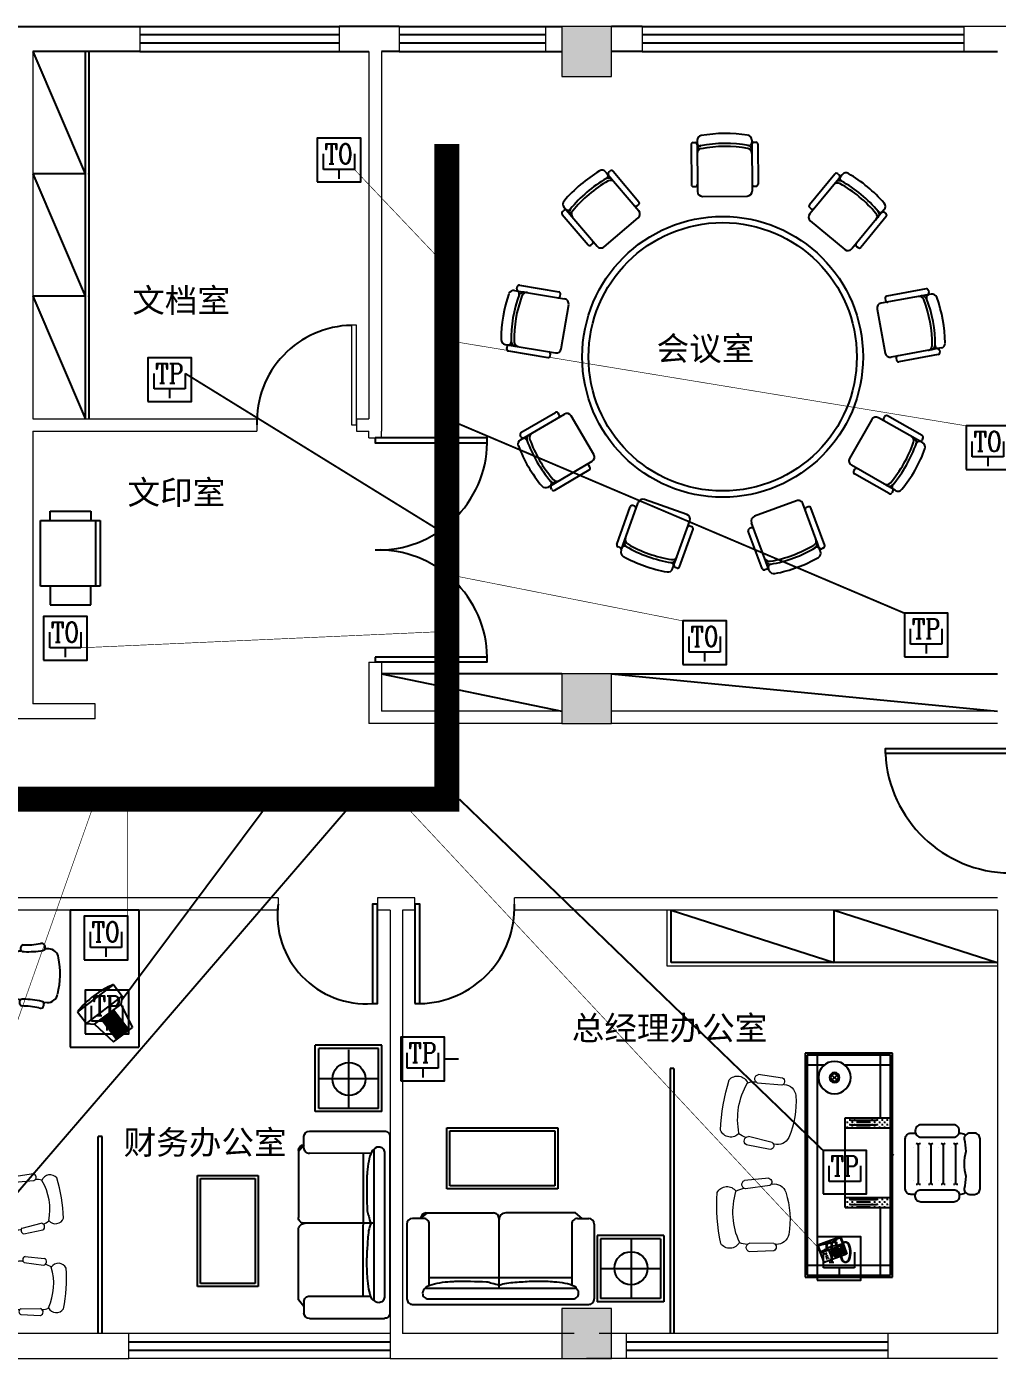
# Model space of a CAD drawing. Extents: x 1487452 to 1619693, y 165319 to 350168.
# Drawn here: x 1547556 to 1555356, y 280636 to 291336 of the extents above; entities that cross this region are included whole.
import ezdxf
from ezdxf.enums import TextEntityAlignment as Align

# ---------------------------------------------------------------- set-up
doc = ezdxf.new("R2010")
doc.units = 0
doc.header["$LTSCALE"] = 1000
doc.header["$MEASUREMENT"] = 0
doc.linetypes.add('点划线', pattern=[1.6, 1.3, -0.15, 0, -0.15])
doc.linetypes.add('虚线', pattern=[0.7, 0.5, -0.2])
doc.layers.get('0').update_dxf_attribs({"linetype": 'CONTINUOUS'})
for name, color, linetype in [('2', 6, 'CONTINUOUS'), ('3', 3, 'CONTINUOUS'), ('7', 35, 'CONTINUOUS'), ('Dim3', 30, 'CONTINUOUS'), ('DIME', 3, 'CONTINUOUS'), ('EQUIP', 3, 'CONTINUOUS'), ('FUR', 4, 'CONTINUOUS'), ('WIRE-1', 3, '虚线'), ('WIRE-2', 2, '点划线')]:
    doc.layers.add(name, color=color, linetype=linetype)
doc.styles.add('_COMPLEX', font='COMPLEX', dxfattribs={"width": 0.6})
doc.styles.add('COMPLEX', font='COMPLEX')
doc.styles.add('DIM_FONT', font='SIMPLEX.shx', dxfattribs={"width": 0.8})
doc.styles.add('黑体', font='SIMHEI.TTF')

# ---------------------------------------------------------------- blocks, each defined once
blk = doc.blocks.new('345d')
at = {"layer": 'Dim3', "color": 250, "ltscale": 0.4}
for p, q in [((566435, 168095), (566435, 168573)), ((566435, 168536), (566963, 168536)), ((566963, 168573), (566963, 168095))]:
    blk.add_line(p, q, dxfattribs=at)
at = {"layer": 'FUR', "color": 251, "linetype": 'ByBlock'}
for p, q in [((566435, 168573), (566963, 168573)), ((566359, 168171), (566359, 168498)), ((566359, 168498), (566435, 168498)), ((567114, 168498), (566963, 168498)), ((567114, 168171), (567114, 168498)), ((566435, 168171), (566359, 168171)), ((566963, 168171), (567114, 168171)), ((566963, 168095), (566435, 168095))]:
    blk.add_line(p, q, dxfattribs=at)
blk = doc.blocks.new('3456')
at = {"color": 251, "lineweight": 13}
for p, q in [((1427744, 394428, 5200), (1427711, 394622, 5200)), ((1427974, 394434, 5200), (1427997, 394630, 5200)), ((1428032, 394425, 5200), (1428065, 394618, 5200)), ((1427166, 394344, 5200), (1427143, 394540, 5200)), ((1427225, 394349, 5200), (1427212, 394544, 5200)), ((1427686, 394415, 5200), (1427643, 394606, 5200)), ((1428496, 394381, 5200), (1428499, 394577, 5200)), ((1428555, 394379, 5200), (1428568, 394576, 5200)), ((1427699, 394398, 5200), (1427697, 394406, 5200)), ((1427699, 394398, 5200), (1427697, 394405, 5200)), ((1428020, 394407, 5200), (1428021, 394415, 5200)), ((1427218, 394329, 5200), (1427217, 394336, 5200)), ((1428504, 394361, 5200), (1428504, 394369, 5200)), ((1428504, 394361, 5200), (1428504, 394369, 5200))]:
    blk.add_line(p, q, dxfattribs=at)
for centre, radius, start, end in [((1427620, 393245, 5200), 1587, 90.813, 105.6315), ((1427564, 394751, 5200), 87.7, 308.6149, 67.8296), ((1428137, 394766, 5200), 87.7, 114.9609, 234.1755), ((1428155, 393260, 5200), 1587, 77.1589, 91.9774), ((1427247, 394705, 5200), 87.7, 128.6149, 247.8296), ((1428457, 394736, 5200), 87.7, 294.9609, 54.1755), ((1427405, 394561, 5200), 203, 162.01, 180.8875), ((1427456, 394569, 5200), 203, 16.3175, 34.6042), ((1427679, 394603, 5200), 36.3, 30.3787, 175.356), ((1428029, 394613, 5200), 36.3, 7.4345, 152.4118), ((1428257, 394589, 5200), 203, 148.356, 167.2335), ((1428308, 394584, 5200), 203, 2.6634, 20.9502), ((1427178, 394531, 5200), 36.3, 21.0885, 166.0658), ((1428534, 394565, 5200), 36.3, 16.7246, 161.7019), ((1427712, 394433, 5200), 32, 214.2654, 349.5061), ((1428005, 394442, 5200), 32, 193.2843, 328.5251), ((1428120, 394389, 5200), 102, 169.5682, 248.4595), ((1427194, 394359, 5200), 32, 206.9384, 342.1791), ((1427319, 394335, 5200), 102, 183.2222, 262.1136), ((1427600, 394375, 5200), 102, 294.3309, 13.2222), ((1428402, 394362, 5200), 102, 280.6768, 359.5682), ((1428526, 394392, 5200), 32, 200.6113, 335.852), ((1427374, 394947, 5200), 716, 264.4973, 291.9472), ((1428318, 394971, 5200), 716, 250.8432, 278.2932)]:
    blk.add_arc(centre, radius, start, end, dxfattribs=at)
at = {"color": 250, "lineweight": 13}
for centre, start, end in [((1427493, 394120, 5200), 77.4312, 119.0133), ((1428239, 394139, 5200), 63.7771, 105.3592)]:
    blk.add_arc(centre, 577, start, end, dxfattribs=at)
blk = doc.blocks.new('345dfg')
at = {"color": 250}
blk.add_line((921458, -288758), (921470, -288746), dxfattribs=at)
at = {"layer": '3', "color": 250}
for p, q in [((921566, -288455), (921566, -288151)), ((922074, -288151), (922074, -289519)), ((921907, -288303), (921963, -288359)), ((921907, -288359), (921963, -288303)), ((921850, -288455), (921486, -288455)), ((921508, -288471), (921518, -288471)), ((921513, -288466), (921513, -288476)), ((921533, -288455), (921533, -288456)), ((921548, -288471), (921558, -288471)), ((921553, -288466), (921553, -288476)), ((921573, -288455), (921573, -288456)), ((921588, -288471), (921598, -288471)), ((921593, -288466), (921593, -288476)), ((921593, -288466), (921593, -288476)), ((921808, -288471), (921598, -288471)), ((921613, -288455), (921613, -288456)), ((921613, -288455), (921613, -288456)), ((921628, -288471), (921638, -288471)), ((921628, -288471), (921638, -288471)), ((921633, -288466), (921633, -288476)), ((921633, -288466), (921633, -288476)), ((921653, -288455), (921653, -288456)), ((921653, -288455), (921653, -288456)), ((921768, -288471), (921778, -288471)), ((921768, -288471), (921778, -288471)), ((921773, -288466), (921773, -288476)), ((921773, -288466), (921773, -288476)), ((921793, -288455), (921793, -288456)), ((921793, -288455), (921793, -288456)), ((921808, -288471), (921818, -288471)), ((921813, -288466), (921813, -288476)), ((921833, -288455), (921833, -288456)), ((921848, -288471), (921850, -288471)), ((921850, -288535), (921850, -288455)), ((921850, -288535), (921486, -288535)), ((921508, -288511), (921518, -288511)), ((921513, -288506), (921513, -288516)), ((921528, -288491), (921538, -288491)), ((921528, -288531), (921538, -288531)), ((921533, -288486), (921533, -288496)), ((921533, -288526), (921533, -288535)), ((921548, -288511), (921558, -288511)), ((921553, -288506), (921553, -288516)), ((921568, -288491), (921578, -288491)), ((921568, -288531), (921578, -288531)), ((921573, -288486), (921573, -288496)), ((921573, -288526), (921573, -288535)), ((921588, -288511), (921598, -288511)), ((921593, -288506), (921593, -288516)), ((921593, -288506), (921593, -288516)), ((921808, -288511), (921598, -288511)), ((921608, -288491), (921618, -288491)), ((921608, -288491), (921618, -288491)), ((921608, -288531), (921618, -288531)), ((921608, -288531), (921618, -288531)), ((921613, -288486), (921613, -288496)), ((921613, -288486), (921613, -288496)), ((921613, -288526), (921613, -288535)), ((921613, -288526), (921613, -288535)), ((921628, -288511), (921638, -288511)), ((921628, -288511), (921638, -288511)), ((921633, -288506), (921633, -288516)), ((921633, -288506), (921633, -288516)), ((921648, -288491), (921758, -288491)), ((921648, -288491), (921758, -288491)), ((921648, -288531), (921758, -288531)), ((921648, -288531), (921758, -288531)), ((921653, -288486), (921653, -288496)), ((921653, -288486), (921653, -288496)), ((921653, -288526), (921653, -288535)), ((921653, -288526), (921653, -288535)), ((921768, -288511), (921778, -288511)), ((921768, -288511), (921778, -288511)), ((921773, -288506), (921773, -288516)), ((921773, -288506), (921773, -288516)), ((921788, -288491), (921798, -288491)), ((921788, -288491), (921798, -288491)), ((921788, -288531), (921798, -288531)), ((921788, -288531), (921798, -288531)), ((921793, -288486), (921793, -288496)), ((921793, -288486), (921793, -288496)), ((921793, -288526), (921793, -288535)), ((921793, -288526), (921793, -288535)), ((921808, -288511), (921818, -288511)), ((921813, -288506), (921813, -288516)), ((921828, -288491), (921838, -288491)), ((921828, -288531), (921838, -288531)), ((921833, -288486), (921833, -288496)), ((921833, -288526), (921833, -288535)), ((921848, -288511), (921850, -288511)), ((921850, -289095), (921850, -288535)), ((920962, -288675), (920962, -288974)), ((921062, -288675), (921062, -288974)), ((921162, -288675), (921162, -288974)), ((921262, -288675), (921262, -288974)), ((920997, -288692), (920997, -288692)), ((921097, -288692), (921097, -288692)), ((921197, -288692), (921197, -288692)), ((921297, -288692), (921297, -288692)), ((920997, -288957), (920997, -288957)), ((921097, -288957), (921097, -288957)), ((921197, -288957), (921197, -288957)), ((921297, -288957), (921297, -288957)), ((921850, -289095), (921486, -289095)), ((921508, -289111), (921518, -289111)), ((921513, -289106), (921513, -289116)), ((921533, -289095), (921533, -289096)), ((921548, -289111), (921558, -289111)), ((921553, -289106), (921553, -289116)), ((921573, -289095), (921573, -289096)), ((921588, -289111), (921598, -289111)), ((921593, -289106), (921593, -289116)), ((921593, -289106), (921593, -289116)), ((921808, -289111), (921598, -289111)), ((921613, -289095), (921613, -289096)), ((921613, -289095), (921613, -289096)), ((921628, -289111), (921638, -289111)), ((921628, -289111), (921638, -289111)), ((921633, -289106), (921633, -289116)), ((921633, -289106), (921633, -289116)), ((921653, -289095), (921653, -289096)), ((921653, -289095), (921653, -289096)), ((921768, -289111), (921778, -289111)), ((921768, -289111), (921778, -289111)), ((921773, -289106), (921773, -289116)), ((921773, -289106), (921773, -289116)), ((921793, -289095), (921793, -289096)), ((921793, -289095), (921793, -289096)), ((921808, -289111), (921818, -289111)), ((921813, -289106), (921813, -289116)), ((921833, -289095), (921833, -289096)), ((921848, -289111), (921850, -289111)), ((921850, -289175), (921850, -289095)), ((921850, -289175), (921486, -289175)), ((921508, -289151), (921518, -289151)), ((921513, -289146), (921513, -289156)), ((921528, -289131), (921538, -289131)), ((921528, -289171), (921538, -289171)), ((921533, -289126), (921533, -289136)), ((921533, -289166), (921533, -289175)), ((921548, -289151), (921558, -289151)), ((921553, -289146), (921553, -289156)), ((921566, -289519), (921566, -289175)), ((921568, -289131), (921578, -289131)), ((921568, -289171), (921578, -289171)), ((921573, -289126), (921573, -289136)), ((921573, -289166), (921573, -289175)), ((921588, -289151), (921598, -289151)), ((921593, -289146), (921593, -289156)), ((921593, -289146), (921593, -289156)), ((921808, -289151), (921598, -289151)), ((921608, -289131), (921618, -289131)), ((921608, -289131), (921618, -289131)), ((921608, -289171), (921618, -289171)), ((921608, -289171), (921618, -289171)), ((921613, -289126), (921613, -289136)), ((921613, -289126), (921613, -289136)), ((921613, -289166), (921613, -289175)), ((921613, -289166), (921613, -289175)), ((921628, -289151), (921638, -289151)), ((921628, -289151), (921638, -289151)), ((921633, -289146), (921633, -289156)), ((921633, -289146), (921633, -289156)), ((921648, -289131), (921758, -289131)), ((921648, -289131), (921758, -289131)), ((921648, -289171), (921758, -289171)), ((921648, -289171), (921758, -289171)), ((921653, -289126), (921653, -289136)), ((921653, -289126), (921653, -289136)), ((921653, -289166), (921653, -289175)), ((921653, -289166), (921653, -289175)), ((921768, -289151), (921778, -289151)), ((921768, -289151), (921778, -289151)), ((921773, -289146), (921773, -289156)), ((921773, -289146), (921773, -289156)), ((921788, -289131), (921798, -289131)), ((921788, -289131), (921798, -289131)), ((921788, -289171), (921798, -289171)), ((921788, -289171), (921798, -289171)), ((921793, -289126), (921793, -289136)), ((921793, -289126), (921793, -289136)), ((921793, -289166), (921793, -289175)), ((921793, -289166), (921793, -289175)), ((921808, -289151), (921818, -289151)), ((921813, -289146), (921813, -289156)), ((921828, -289131), (921838, -289131)), ((921828, -289171), (921838, -289171)), ((921833, -289126), (921833, -289136)), ((921833, -289166), (921833, -289175)), ((921836, -289341), (921883, -289214)), ((921848, -289151), (921850, -289151)), ((921869, -289263), (921886, -289218)), ((921886, -289218), (921918, -289230)), ((921888, -289211), (922068, -289277)), ((921879, -289276), (921851, -289352)), ((922051, -289339), (921863, -289270)), ((921864, -289342), (921872, -289320)), ((921901, -289275), (921869, -289263)), ((921872, -289320), (921883, -289324)), ((921883, -289324), (921875, -289346)), ((921885, -289350), (921904, -289298)), ((921947, -289343), (921894, -289324)), ((921898, -289355), (921917, -289302)), ((921952, -289330), (921899, -289311)), ((921904, -289298), (921956, -289317)), ((921911, -289360), (921930, -289307)), ((921924, -289365), (921943, -289312)), ((921956, -289317), (921937, -289369)), ((921983, -289314), (921955, -289389)), ((922050, -289329), (922019, -289318)), ((922071, -289282), (922024, -289410)), ((922036, -289273), (922066, -289284)), ((922066, -289284), (922050, -289329)), ((922019, -289412), (921839, -289346)), ((921875, -289346), (921864, -289342)), ((921937, -289369), (921885, -289350)), ((921942, -289356), (921889, -289337)), ((922154, -289439), (921486, -289439))]:
    blk.add_line(p, q, dxfattribs=at)
for radius in [40, 28.7]:
    blk.add_circle((921935, -288331), radius, dxfattribs=at)
for centre, radius, start, end in [((920945, -288675), 17, 0, 90), ((920979, -288675), 17, 90, 180), ((921045, -288675), 17, 0, 90), ((921079, -288675), 17, 90, 180), ((921145, -288675), 17, 0, 90), ((921179, -288675), 17, 90, 180), ((921245, -288675), 17, 0, 90), ((921279, -288675), 17, 90, 180), ((920945, -288974), 17, 270, 0), ((920979, -288974), 17, 180, 270), ((921045, -288974), 17, 270, 0), ((921079, -288974), 17, 180, 270), ((921145, -288974), 17, 270, 0), ((921179, -288974), 17, 180, 270), ((921245, -288974), 17, 270, 0), ((921279, -288974), 17, 180, 270), ((921887, -289215), 4, 69.9087, 159.9098), ((921893, -289481), 206, 52.0293, 87.7881), ((922048, -289053), 220, 233.5241, 266.9309), ((922067, -289281), 4, 339.9091, 69.9087), ((921840, -289343), 4, 159.9098, 249.9094), ((922020, -289409), 4, 249.9094, 339.9091)]:
    blk.add_arc(centre, radius, start, end, dxfattribs=at)
at = {"layer": '7', "color": 251}
for p, q in [((921470, -288135), (922170, -288135)), ((921470, -289535), (921470, -288135)), ((922170, -288135), (922170, -289535)), ((922170, -289535), (921470, -289535))]:
    blk.add_line(p, q, dxfattribs=at)
at = {"layer": '7', "color": 250}
for p, q in [((921486, -289519), (921486, -288151)), ((921486, -288151), (922154, -288151)), ((922154, -288151), (922154, -289519)), ((921486, -288232), (921851, -288232)), ((922019, -288232), (922154, -288232)), ((922154, -289519), (921486, -289519))]:
    blk.add_line(p, q, dxfattribs=at)
at = {"layer": '7', "color": 250, "linetype": 'Continuous'}
blk.add_line((921322, -288578), (921284, -288578), dxfattribs=at)
at = {"layer": '7', "color": 251}
for points in [[(920810, -289070, -0.414214), (920765, -289025), (920765, -288622, -0.414214), (920810, -288578), (920848, -288578, -0.414214), (920892, -288622)], [(921285, -289070), (921322, -289070, 0.414214), (921367, -289025), (921367, -288622, 0.414214), (921322, -288578)], [(920892, -288622, 0.055299), (920881, -288724, -0.118462), (920881, -288924, 0.055299), (920892, -289025, -0.414214), (920848, -289070), (920810, -289070, -0.414214)]]:
    blk.add_lwpolyline(points, format="xyb", dxfattribs=at)
at = {"layer": '7', "color": 250}
for points in [[(920935, -288578), (920919, -288578, 0.236068), (920884, -288596)], [(920884, -289052, 0.236068), (920919, -289070), (920932, -289070)]]:
    blk.add_lwpolyline(points, format="xyb", dxfattribs=at)
at = {"layer": '7', "color": 251}
for points in [[(920977, -288610, -0.414214), (920932, -288565), (920932, -288556, -0.414214), (920977, -288511), (921241, -288511, -0.414214), (921286, -288556), (921286, -288565, -0.414214), (921241, -288610)], [(920977, -289032, 0.414214), (920932, -289077), (920932, -289086, 0.414214), (920977, -289130), (921241, -289130, 0.414214), (921286, -289086), (921286, -289077, 0.414214), (921241, -289032)]]:
    blk.add_lwpolyline(points, format="xyb", close=True, dxfattribs=at)
at = {"layer": '7', "color": 250}
blk.add_circle((921935, -288331), 130, dxfattribs=at)
at = {"layer": 'Dim3', "color": 3, "xscale": 0.8, "yscale": 0.8, "zscale": 0.8, "rotation": 271.469922940427}
blk.add_blockref('3456', (577739, 844992, -4160), dxfattribs=at)
at = {"layer": '3', "color": 250, "style": 'COMPLEX', "width": 1.366101}
blk.add_text('SZE', height=15.9, rotation=249.9087, dxfattribs=at).set_placement((922001, -289334), (921981, -289388), align=Align.FIT)
blk = doc.blocks.new('kdjhgd')
at = {"layer": '2', "color": 250, "ltscale": 600}
for p, q in [((1356581, 592316), (1356581, 592316)), ((1355963, 592256), (1356507, 592256)), ((1356441, 590988), (1356440, 592253)), ((1356513, 592256), (1356511, 592256)), ((1356537, 590950), (1356536, 592296)), ((1356631, 590973), (1356631, 592266)), ((1356536, 591606), (1355914, 591606)), ((1356514, 590983), (1355964, 590982)), ((1356513, 590983), (1356511, 590983)), ((1356581, 590923), (1356581, 590923))]:
    blk.add_line(p, q, dxfattribs=at)
for points in [[(1356472, 591959, -0.019184), (1356478, 592096, -0.026703), (1356490, 592194, -0.059506), (1356517, 592280, -0.294371), (1356534, 592291, -0.295566)], [(1356510, 591607, -0.045929), (1356490, 591674, -0.017691), (1356478, 591822, -0.019184), (1356472, 591959, -0.019184)], [(1356473, 591208, -0.009159), (1356478, 591495, -0.053789), (1356491, 591542, -0.045929), (1356510, 591609, -0.181216)], [(1356534, 590955, -0.293551), (1356518, 590966, -0.059506), (1356491, 591052, -0.026703), (1356478, 591150, -0.019184), (1356473, 591287, -0.019184)]]:
    blk.add_lwpolyline(points, format="xyb", dxfattribs=at)
for centre, start, end in [((1356581, 592266), 89.9772, 158.386), ((1356581, 592266), 359.9772, 89.9772), ((1355963, 590933), 90.0228, 180.0228), ((1356581, 590973), 201.614, 270.0228), ((1356581, 590973), 270.0228, 0.0228)]:
    blk.add_arc(centre, 50, start, end, dxfattribs=at)
at = {"layer": 'Dim3', "color": 251, "ltscale": 0.4}
for p, q in [((1355963, 592456), (1356631, 592456)), ((1355913, 592306), (1355913, 592406)), ((1356681, 590834), (1356681, 592406)), ((1355864, 590956), (1355864, 591555)), ((1355914, 590906), (1355864, 590966)), ((1355913, 590933), (1355913, 590833)), ((1355963, 590783), (1356631, 590784))]:
    blk.add_line(p, q, dxfattribs=at)
blk.add_lwpolyline([(1355913, 592349), (1355863, 592289), (1355864, 591665, 0.414214), (1355924, 591606)], format="xyb", dxfattribs=at)
for centre, start, end in [((1355963, 592406), 89.9772, 179.9772), ((1356631, 592406), 359.9772, 89.9772), ((1355963, 592306), 179.9772, 269.9772), ((1355914, 591556), 90.0228, 180.0228), ((1355914, 590956), 180.0228, 270.0228), ((1355963, 590833), 180.0228, 270.0228), ((1356631, 590834), 270.0228, 0.0228)]:
    blk.add_arc(centre, 50, start, end, dxfattribs=at)
blk = doc.blocks.new('34q5rtdfg')
at = {"color": 250}
for p, q in [((1273096, -293322), (1273096, -293802)), ((1273341, -293324), (1273341, -293794)), ((1273578, -293322), (1273578, -293802)), ((1273106, -293562), (1273576, -293562)), ((1273578, -293802), (1273096, -293802))]:
    blk.add_line(p, q, dxfattribs=at)
at = {"color": 251}
blk.add_line((1273604, -293829), (1273069, -293829), dxfattribs=at)
blk.add_ellipse((1273341, -293559), major_axis=(-133, 0), ratio=1, start_param=4.711632210298888, end_param=10.99481751747847, dxfattribs=at)
at = {"layer": '2', "color": 250, "ltscale": 600}
blk.add_line((1273578, -293322), (1273096, -293322), dxfattribs=at)
at = {"layer": 'Dim3', "color": 251, "ltscale": 0.4}
for p, q in [((1273604, -293295), (1273069, -293295)), ((1273069, -293295), (1273069, -293829)), ((1273604, -293295), (1273604, -293829))]:
    blk.add_line(p, q, dxfattribs=at)
blk = doc.blocks.new('345ertert')
at = {"color": 251}
for p, q in [((766353, -78179), (766353, -78729)), ((766353, -78179), (767453, -78179)), ((767453, -78729), (767453, -78179)), ((766353, -78729), (767453, -78729))]:
    blk.add_line(p, q, dxfattribs=at)
at = {"color": 250}
for p, q in [((766950, -78382), (767044, -78311)), ((767262, -78599), (767044, -78311)), ((767044, -78311), (767110, -78324)), ((767110, -78324), (767294, -78228)), ((767269, -78534), (767110, -78324)), ((767153, -78381), (767316, -78257)), ((767159, -78389), (767322, -78265)), ((767165, -78397), (767329, -78273)), ((767171, -78405), (767335, -78281)), ((767178, -78414), (767341, -78290)), ((767185, -78422), (767348, -78299)), ((767191, -78430), (767354, -78307)), ((767197, -78438), (767360, -78314)), ((767203, -78446), (767366, -78322)), ((767411, -78382), (767294, -78228)), ((766950, -78382), (766950, -78382)), ((766950, -78382), (767168, -78670)), ((767209, -78454), (767372, -78330)), ((767215, -78462), (767378, -78338)), ((767221, -78470), (767384, -78346)), ((767227, -78478), (767390, -78354)), ((767269, -78534), (767411, -78382)), ((767262, -78599), (767269, -78534)), ((767168, -78670), (767262, -78599)), ((767090, -78946), (767094, -78915)), ((767065, -79164), (767070, -79125))]:
    blk.add_line(p, q, dxfattribs=at)
for centre, radius, start, end in [((767624, -78098), 732, 202.8758, 231.4734), ((766743, -78904), 80, 96.3286, 178.1689), ((766867, -79474), 663, 76.1574, 101.5689), ((767014, -78910), 80, 356.4274, 81.3977), ((766651, -78959), 31.8, 130.6834, 198.9191), ((766651, -78977), 46.7, 87.06, 116.8897), ((766654, -78950), 20.5, 7.7953, 91.546), ((768499, -78869), 1837, 181.0296, 181.98), ((765975, -79071), 711, 357.6189, 9.9805), ((767779, -79110), 711, 167.505, 179.8666), ((767105, -78960), 20.5, 85.9395, 169.6902), ((767107, -78987), 46.7, 60.5958, 90.4255), ((767108, -78969), 31.8, 338.5664, 46.8021), ((766033, -79080), 598, 357.3556, 10.6478), ((767720, -79117), 598, 166.8377, 180.1298), ((766657, -79101), 27, 192.6557, 252.9484), ((766659, -79094), 35.1, 252.9484, 294.3839), ((766720, -79236), 68.3, 113.2, 145.7741), ((766660, -79105), 25, 303.0802, 10.0003), ((768499, -78869), 1837, 187.8575, 189.0543), ((766715, -79153), 30, 189.0543, 257.3532), ((767035, -79161), 30, 279.9864, 353.4616), ((767092, -79114), 25, 167.4852, 234.4052), ((767094, -79103), 35.1, 243.1015, 284.5371), ((767096, -79111), 27, 284.5371, 344.8297), ((766714, -79233), 61.4, 145.4854, 256.2618), ((766887, -78637), 574, 251.8531, 285.4865), ((767035, -79240), 61.4, 281.2236, 32.0001), ((767029, -79243), 68.3, 31.7114, 64.2854), ((766895, -78313), 998, 258.7301, 278.7601)]:
    blk.add_arc(centre, radius, start, end, dxfattribs=at)
blk = doc.blocks.new('htgdfsgfds')
at = {"layer": '2', "color": 250, "ltscale": 600}
for p, q in [((1423384, 321642), (1423384, 322484)), ((1423384, 322484), (1423825, 322484)), ((1423825, 322484), (1423825, 321642)), ((1423825, 321642), (1423384, 321642))]:
    blk.add_line(p, q, dxfattribs=at)
at = {"layer": 'Dim3', "color": 251, "ltscale": 0.4}
for p, q in [((1422563, 321240), (1422563, 322823)), ((1422593, 322823), (1422563, 322823)), ((1422593, 321240), (1422593, 322823)), ((1423360, 321618), (1423360, 322508)), ((1423360, 322508), (1423849, 322508)), ((1423849, 322508), (1423849, 321618)), ((1423849, 321618), (1423360, 321618))]:
    blk.add_line(p, q, dxfattribs=at)
at = {"layer": 'Dim3', "color": 251, "xscale": -0.8999999999068677, "yscale": 0.900000000023283, "zscale": 0.9, "rotation": 180}
blk.add_blockref('kdjhgd', (203894, 854571), dxfattribs=at)
at = {"layer": 'DIME', "color": 6, "rotation": 270}
for p in [(1499687, 1090993), (1501067, 1090993)]:
    blk.add_blockref('345ertert', p, dxfattribs=at)
at = {"layer": 'DIME', "color": 4, "rotation": 270}
blk.add_blockref('34q5rtdfg', (1718136, 1596626), dxfattribs=at)
at = {"layer": 'DIME', "color": 4}
blk.add_blockref('345dfg', (499487, 610774), dxfattribs=at)
blk = doc.blocks.new('345456')
at = {"color": 250}
blk.add_line((1435152, 392313), (1435140, 392301), dxfattribs=at)
at = {"layer": '3', "color": 250}
for p, q in [((1434536, 391506), (1434536, 393274)), ((1435044, 393274), (1435044, 392730)), ((1434456, 393194), (1435124, 393194)), ((1434539, 393038), (1434586, 393165)), ((1434591, 393168), (1434771, 393102)), ((1434627, 393069), (1434655, 393145)), ((1434653, 393072), (1434673, 393125)), ((1434686, 393120), (1434666, 393067)), ((1434673, 393125), (1434725, 393105)), ((1434722, 392967), (1434541, 393033)), ((1434544, 393040), (1434560, 393085)), ((1434574, 393029), (1434544, 393040)), ((1434559, 393094), (1434747, 393026)), ((1434560, 393085), (1434590, 393074)), ((1434706, 393053), (1434653, 393072)), ((1434658, 393085), (1434711, 393066)), ((1434663, 393098), (1434715, 393079)), ((1434668, 393112), (1434720, 393092)), ((1434699, 393115), (1434680, 393062)), ((1434712, 393110), (1434693, 393058)), ((1434725, 393105), (1434706, 393053)), ((1434709, 393030), (1434741, 393019)), ((1434741, 393019), (1434724, 392974)), ((1434726, 393079), (1434735, 393102)), ((1434738, 393075), (1434726, 393079)), ((1434774, 393097), (1434727, 392969)), ((1434731, 393031), (1434759, 393107)), ((1434735, 393102), (1434746, 393098)), ((1434746, 393098), (1434738, 393075)), ((1434724, 392974), (1434692, 392985)), ((1434760, 392730), (1434760, 392650)), ((1434760, 392730), (1435124, 392730)), ((1434762, 392707), (1434760, 392707)), ((1434782, 392727), (1434772, 392727)), ((1434777, 392722), (1434777, 392730)), ((1434777, 392682), (1434777, 392692)), ((1434802, 392707), (1434792, 392707)), ((1434797, 392702), (1434797, 392712)), ((1434802, 392707), (1435012, 392707)), ((1434822, 392727), (1434812, 392727)), ((1434822, 392727), (1434812, 392727)), ((1434817, 392722), (1434817, 392730)), ((1434817, 392722), (1434817, 392730)), ((1434817, 392682), (1434817, 392692)), ((1434817, 392682), (1434817, 392692)), ((1434842, 392707), (1434832, 392707)), ((1434842, 392707), (1434832, 392707)), ((1434837, 392702), (1434837, 392712)), ((1434837, 392702), (1434837, 392712)), ((1434962, 392727), (1434852, 392727)), ((1434962, 392727), (1434852, 392727)), ((1434957, 392722), (1434957, 392730)), ((1434957, 392722), (1434957, 392730)), ((1434957, 392682), (1434957, 392692)), ((1434957, 392682), (1434957, 392692)), ((1434982, 392707), (1434972, 392707)), ((1434982, 392707), (1434972, 392707)), ((1434977, 392702), (1434977, 392712)), ((1434977, 392702), (1434977, 392712)), ((1435002, 392727), (1434992, 392727)), ((1435002, 392727), (1434992, 392727)), ((1434997, 392722), (1434997, 392730)), ((1434997, 392722), (1434997, 392730)), ((1434997, 392682), (1434997, 392692)), ((1434997, 392682), (1434997, 392692)), ((1435022, 392707), (1435012, 392707)), ((1435017, 392702), (1435017, 392712)), ((1435017, 392702), (1435017, 392712)), ((1435042, 392727), (1435032, 392727)), ((1435037, 392722), (1435037, 392730)), ((1435037, 392682), (1435037, 392692)), ((1435062, 392707), (1435052, 392707)), ((1435057, 392702), (1435057, 392712)), ((1435082, 392727), (1435072, 392727)), ((1435077, 392722), (1435077, 392730)), ((1435077, 392682), (1435077, 392692)), ((1435102, 392707), (1435092, 392707)), ((1435097, 392702), (1435097, 392712)), ((1434762, 392667), (1434760, 392667)), ((1434760, 392650), (1434760, 392090)), ((1434760, 392650), (1435124, 392650)), ((1434782, 392687), (1434772, 392687)), ((1434777, 392650), (1434777, 392652)), ((1434802, 392667), (1434792, 392667)), ((1434797, 392662), (1434797, 392672)), ((1434802, 392667), (1435012, 392667)), ((1434822, 392687), (1434812, 392687)), ((1434822, 392687), (1434812, 392687)), ((1434817, 392650), (1434817, 392652)), ((1434817, 392650), (1434817, 392652)), ((1434842, 392667), (1434832, 392667)), ((1434842, 392667), (1434832, 392667)), ((1434837, 392662), (1434837, 392672)), ((1434837, 392662), (1434837, 392672)), ((1434962, 392687), (1434852, 392687)), ((1434962, 392687), (1434852, 392687)), ((1434957, 392650), (1434957, 392652)), ((1434957, 392650), (1434957, 392652)), ((1434982, 392667), (1434972, 392667)), ((1434982, 392667), (1434972, 392667)), ((1434977, 392662), (1434977, 392672)), ((1434977, 392662), (1434977, 392672)), ((1435002, 392687), (1434992, 392687)), ((1435002, 392687), (1434992, 392687)), ((1434997, 392650), (1434997, 392652)), ((1434997, 392650), (1434997, 392652)), ((1435022, 392667), (1435012, 392667)), ((1435017, 392662), (1435017, 392672)), ((1435017, 392662), (1435017, 392672)), ((1435042, 392687), (1435032, 392687)), ((1435037, 392650), (1435037, 392652)), ((1435062, 392667), (1435052, 392667)), ((1435057, 392662), (1435057, 392672)), ((1435082, 392687), (1435072, 392687)), ((1435077, 392650), (1435077, 392652)), ((1435102, 392667), (1435092, 392667)), ((1435097, 392662), (1435097, 392672)), ((1435313, 392512), (1435313, 392512)), ((1435348, 392231), (1435348, 392529)), ((1435413, 392512), (1435413, 392512)), ((1435448, 392231), (1435448, 392529)), ((1435513, 392512), (1435513, 392512)), ((1435548, 392231), (1435548, 392529)), ((1435613, 392512), (1435613, 392512)), ((1435648, 392231), (1435648, 392529)), ((1435313, 392247), (1435313, 392247)), ((1435413, 392247), (1435413, 392247)), ((1435513, 392247), (1435513, 392247)), ((1435613, 392247), (1435613, 392247)), ((1434760, 392090), (1434760, 392010)), ((1434760, 392090), (1435124, 392090)), ((1434762, 392067), (1434760, 392067)), ((1434782, 392087), (1434772, 392087)), ((1434777, 392082), (1434777, 392090)), ((1434777, 392042), (1434777, 392052)), ((1434802, 392067), (1434792, 392067)), ((1434797, 392062), (1434797, 392072)), ((1434802, 392067), (1435012, 392067)), ((1434822, 392087), (1434812, 392087)), ((1434822, 392087), (1434812, 392087)), ((1434817, 392082), (1434817, 392090)), ((1434817, 392082), (1434817, 392090)), ((1434817, 392042), (1434817, 392052)), ((1434817, 392042), (1434817, 392052)), ((1434842, 392067), (1434832, 392067)), ((1434842, 392067), (1434832, 392067)), ((1434837, 392062), (1434837, 392072)), ((1434837, 392062), (1434837, 392072)), ((1434962, 392087), (1434852, 392087)), ((1434962, 392087), (1434852, 392087)), ((1434957, 392082), (1434957, 392090)), ((1434957, 392082), (1434957, 392090)), ((1434957, 392042), (1434957, 392052)), ((1434957, 392042), (1434957, 392052)), ((1434982, 392067), (1434972, 392067)), ((1434982, 392067), (1434972, 392067)), ((1434977, 392062), (1434977, 392072)), ((1434977, 392062), (1434977, 392072)), ((1435002, 392087), (1434992, 392087)), ((1435002, 392087), (1434992, 392087)), ((1434997, 392082), (1434997, 392090)), ((1434997, 392082), (1434997, 392090)), ((1434997, 392042), (1434997, 392052)), ((1434997, 392042), (1434997, 392052)), ((1435022, 392067), (1435012, 392067)), ((1435017, 392062), (1435017, 392072)), ((1435017, 392062), (1435017, 392072)), ((1435042, 392087), (1435032, 392087)), ((1435037, 392082), (1435037, 392090)), ((1435037, 392042), (1435037, 392052)), ((1435062, 392067), (1435052, 392067)), ((1435057, 392062), (1435057, 392072)), ((1435082, 392087), (1435072, 392087)), ((1435077, 392082), (1435077, 392090)), ((1435077, 392042), (1435077, 392052)), ((1435102, 392067), (1435092, 392067)), ((1435097, 392062), (1435097, 392072)), ((1434762, 392027), (1434760, 392027)), ((1434760, 392010), (1435124, 392010)), ((1434782, 392047), (1434772, 392047)), ((1434777, 392010), (1434777, 392012)), ((1434802, 392027), (1434792, 392027)), ((1434797, 392022), (1434797, 392032)), ((1434802, 392027), (1435012, 392027)), ((1434822, 392047), (1434812, 392047)), ((1434822, 392047), (1434812, 392047)), ((1434817, 392010), (1434817, 392012)), ((1434817, 392010), (1434817, 392012)), ((1434842, 392027), (1434832, 392027)), ((1434842, 392027), (1434832, 392027)), ((1434837, 392022), (1434837, 392032)), ((1434837, 392022), (1434837, 392032)), ((1434962, 392047), (1434852, 392047)), ((1434962, 392047), (1434852, 392047)), ((1434957, 392010), (1434957, 392012)), ((1434957, 392010), (1434957, 392012)), ((1434982, 392027), (1434972, 392027)), ((1434982, 392027), (1434972, 392027)), ((1434977, 392022), (1434977, 392032)), ((1434977, 392022), (1434977, 392032)), ((1435002, 392047), (1434992, 392047)), ((1435002, 392047), (1434992, 392047)), ((1434997, 392010), (1434997, 392012)), ((1434997, 392010), (1434997, 392012)), ((1435022, 392027), (1435012, 392027)), ((1435017, 392022), (1435017, 392032)), ((1435017, 392022), (1435017, 392032)), ((1435042, 392047), (1435032, 392047)), ((1435037, 392010), (1435037, 392012)), ((1435044, 392010), (1435044, 391506)), ((1435062, 392027), (1435052, 392027)), ((1435057, 392022), (1435057, 392032)), ((1435082, 392047), (1435072, 392047)), ((1435077, 392010), (1435077, 392012)), ((1435102, 392027), (1435092, 392027)), ((1435097, 392022), (1435097, 392032)), ((1434703, 391658), (1434646, 391715)), ((1434703, 391715), (1434646, 391658))]:
    blk.add_line(p, q, dxfattribs=at)
for radius in [40, 28.7]:
    blk.add_circle((1434675, 391686), radius, dxfattribs=at)
for centre, radius, start, end in [((1434589, 393164), 4, 69.9094, 159.9091), ((1434543, 393036), 4, 159.9091, 249.9087), ((1434562, 392809), 220, 53.5241, 86.9309), ((1434717, 393237), 206, 232.0293, 267.7881), ((1434770, 393098), 4, 339.9098, 69.9094), ((1434723, 392970), 4, 249.9087, 339.9098), ((1435331, 392529), 17, 0, 90), ((1435365, 392529), 17, 90, 180), ((1435431, 392529), 17, 0, 90), ((1435465, 392529), 17, 90, 180), ((1435531, 392529), 17, 0, 90), ((1435565, 392529), 17, 90, 180), ((1435631, 392529), 17, 0, 90), ((1435665, 392529), 17, 90, 180), ((1435331, 392231), 17, 270, 0), ((1435365, 392231), 17, 180, 270), ((1435431, 392231), 17, 270, 0), ((1435465, 392231), 17, 180, 270), ((1435531, 392231), 17, 270, 0), ((1435565, 392231), 17, 180, 270), ((1435631, 392231), 17, 270, 0), ((1435665, 392231), 17, 180, 270)]:
    blk.add_arc(centre, radius, start, end, dxfattribs=at)
at = {"layer": '7', "color": 251}
for p, q in [((1434440, 393290), (1435140, 393290)), ((1434440, 391490), (1434440, 393290)), ((1435140, 393290), (1435140, 391490)), ((1435140, 391490), (1434440, 391490))]:
    blk.add_line(p, q, dxfattribs=at)
at = {"layer": '7', "color": 250}
for p, q in [((1434456, 393274), (1435124, 393274)), ((1434456, 391506), (1434456, 393274)), ((1435124, 393274), (1435124, 391506)), ((1434591, 391587), (1434456, 391587)), ((1435124, 391587), (1434758, 391587)), ((1435124, 391506), (1434456, 391506))]:
    blk.add_line(p, q, dxfattribs=at)
at = {"layer": '7', "color": 250, "linetype": 'Continuous'}
blk.add_line((1435288, 392133), (1435326, 392133), dxfattribs=at)
at = {"layer": '7', "color": 251}
for points in [[(1435325, 392625), (1435288, 392625, 0.414214), (1435243, 392580), (1435243, 392178, 0.414214), (1435288, 392133)], [(1435800, 392625, -0.414214), (1435844, 392580), (1435844, 392178, -0.414214), (1435800, 392133), (1435762, 392133, -0.414214), (1435717, 392178)], [(1435717, 392178, 0.055299), (1435729, 392279, -0.118462), (1435729, 392479, 0.055299), (1435717, 392580, -0.414214), (1435762, 392625), (1435800, 392625, -0.414214)]]:
    blk.add_lwpolyline(points, format="xyb", dxfattribs=at)
for points in [[(1435633, 392587, 0.414214), (1435677, 392632), (1435677, 392641, 0.414214), (1435633, 392686), (1435369, 392686, 0.414214), (1435324, 392641), (1435324, 392632, 0.414214), (1435369, 392587)], [(1435633, 392165, -0.414214), (1435677, 392120), (1435677, 392111, -0.414214), (1435633, 392066), (1435369, 392066, -0.414214), (1435324, 392111), (1435324, 392120, -0.414214), (1435369, 392165)]]:
    blk.add_lwpolyline(points, format="xyb", close=True, dxfattribs=at)
at = {"layer": '7', "color": 250}
for points in [[(1435726, 392607, 0.236068), (1435690, 392625), (1435678, 392625)], [(1435675, 392133), (1435690, 392133, 0.236068), (1435726, 392151)]]:
    blk.add_lwpolyline(points, format="xyb", dxfattribs=at)
blk.add_circle((1434675, 391686), 130, dxfattribs=at)
at = {"layer": 'Dim3', "color": 3, "rotation": 91.4699229284224}
blk.add_blockref('3456', (1865082, -1024891, -5200), dxfattribs=at)
at = {"layer": '3', "color": 250, "style": 'COMPLEX', "width": 1.366101}
blk.add_text('SZE', height=15.9, rotation=69.9087, dxfattribs=at).set_placement((1434609, 393089), (1434629, 393143), align=Align.FIT)
blk = doc.blocks.new('htrashgtfd')
at = {"color": 251, "lineweight": 13}
for p, q in [((1427135, 324190), (1427135, 324640)), ((1429787, 324190), (1427135, 324190))]:
    blk.add_line(p, q, dxfattribs=at)
at = {"layer": '2', "color": 250, "ltscale": 600}
for p, q in [((1425389, 322867), (1426231, 322867)), ((1425389, 322425), (1425389, 322867)), ((1426231, 322867), (1426231, 322425)), ((1426231, 322425), (1425389, 322425))]:
    blk.add_line(p, q, dxfattribs=at)
at = {"layer": 'Dim3', "color": 250, "ltscale": 0.4}
for p, q in [((1427165, 324220), (1427165, 324640)), ((1427165, 324640), (1428476, 324220)), ((1428476, 324220), (1428476, 324640)), ((1428476, 324640), (1429787, 324220)), ((1429787, 324220), (1427165, 324220))]:
    blk.add_line(p, q, dxfattribs=at)
at = {"layer": 'Dim3', "color": 251, "ltscale": 0.4}
for p, q in [((1427158, 323370), (1427158, 321240)), ((1427187, 323370), (1427158, 323370)), ((1427187, 323370), (1427187, 321240)), ((1425365, 322891), (1426255, 322891)), ((1425365, 322401), (1425365, 322891)), ((1426255, 322891), (1426255, 322401)), ((1426255, 322401), (1425365, 322401))]:
    blk.add_line(p, q, dxfattribs=at)
at = {"layer": 'Dim3', "color": 3, "xscale": -1, "rotation": 180}
blk.add_blockref('345456', (-6196, 714982), dxfattribs=at)
at = {"layer": 'Dim3', "color": 251, "xscale": 0.8999999999068677, "yscale": 0.900000000023283, "zscale": 0.9, "rotation": 270}
blk.add_blockref('kdjhgd', (893338, 1542486), dxfattribs=at)
at = {"layer": 'DIME', "color": 4}
blk.add_blockref('34q5rtdfg', (153503, 615323), dxfattribs=at)
blk = doc.blocks.new('e456rdgdfg')
at = {"layer": 'Dim3', "color": 251, "ltscale": 0.4}
for p, q in [((1381968, -55423), (1381968, -55102)), ((1382000, -55086), (1381984, -55086)), ((1382016, -55456), (1382016, -55047)), ((1382416, -55007), (1382056, -55007)), ((1382456, -55456), (1382456, -55047)), ((1382488, -55086), (1382472, -55086)), ((1382504, -55423), (1382504, -55102)), ((1382000, -55439), (1381984, -55439)), ((1382488, -55439), (1382472, -55439))]:
    blk.add_line(p, q, dxfattribs=at)
for centre, radius, start, end in [((1381984, -55102), 16, 89.9603, 179.9603), ((1382000, -55102), 16, 359.9603, 89.9603), ((1382056, -55047), 40, 89.9603, 179.9603), ((1382416, -55047), 40, 359.9603, 89.9603), ((1382472, -55102), 16, 89.9603, 179.9603), ((1382488, -55102), 16, 359.9603, 89.9603), ((1381984, -55423), 16, 179.9603, 269.9603), ((1382000, -55423), 16, 269.9603, 359.9603), ((1382472, -55423), 16, 179.9603, 269.9603), ((1382488, -55423), 16, 269.9603, 359.9603), ((1382056, -55456), 40, 179.9603, 260.405), ((1382237, -54387), 1124, 260.405, 279.5157), ((1382416, -55456), 40, 279.5157, 359.9603)]:
    blk.add_arc(centre, radius, start, end, dxfattribs=at)
at = {"layer": 'Dim3', "color": 250, "ltscale": 0.4}
for centre, radius, start, end in [((1382056, -55350), 40, 179.9603, 259.3802), ((1382056, -55375), 40, 179.9603, 259.6358), ((1382040, -55437), 24, 79.3888, 179.9603), ((1382237, -54387), 1044, 259.3888, 280.5319), ((1382237, -54387), 1020, 259.3802, 280.5405), ((1382416, -55351), 40, 280.5405, 359.9603), ((1382416, -55375), 40, 280.2849, 359.9603), ((1382432, -55437), 24, 359.9603, 100.5319)]:
    blk.add_arc(centre, radius, start, end, dxfattribs=at)
blk = doc.blocks.new('jtdjgfdh')
at = {"layer": 'Dim3', "color": 251, "ltscale": 0.4}
blk.add_circle((1427580, 329087), 1128, dxfattribs=at)
at = {"layer": 'Dim3', "color": 250, "ltscale": 0.4}
blk.add_circle((1427580, 329087), 1078, dxfattribs=at)
at = {"layer": 'DIME', "color": 250, "ltscale": 0.4}
for points in [[(1424788, 328435), (1424788, 328395), (1425688, 328395), (1425688, 328435)], [(1424788, 326675), (1424788, 326635), (1425688, 326635), (1425688, 326675)]]:
    blk.add_lwpolyline(points, close=True, dxfattribs=at)
for centre, start, end in [((1424813, 328410), 268.363, 359.0331), ((1424813, 326660), 0.9669, 91.637)]:
    blk.add_arc(centre, 875, start, end, dxfattribs=at)
at = {"layer": 'Dim3', "color": 4}
for p, rotation in [((2810164, 284413), 180.3747869852573), ((2515417, 1183573), 220.3747869847652), ((2457985, -593843), 140.3747869839124), ((1711659, 1682909), 260.3747869867175), ((1623668, -1040250), 100.3747869826286), ((774977, 1548777), 300.3747869839054), ((697599, -845929), 60.37478698268793), ((143655, 843939), 340.3747869823218), ((113096, -101805), 20.37478698780491)]:
    blk.add_blockref('e456rdgdfg', p, dxfattribs=dict(at, rotation=rotation))
at = {"layer": 'Dim3', "color": 2, "ltscale": 0.4, "style": '黑体'}
blk.add_text('会议室', height=192, dxfattribs=at).set_placement((1427049, 329154), align=Align.MIDDLE_LEFT)
blk = doc.blocks.new('jytshfd')
at = {"color": 251, "lineweight": 13}
blk.add_lwpolyline([(1424598, 328540), (1424638, 328540), (1424638, 329340), (1424598, 329340)], close=True, dxfattribs=at)
at = {"layer": 'Dim3', "color": 250, "ltscale": 0.4}
for p, q in [((1422037, 331540), (1422457, 330556)), ((1422457, 331540), (1422457, 328590)), ((1422457, 330556), (1422037, 330556)), ((1422037, 330556), (1422457, 329573)), ((1422457, 329573), (1422037, 329573)), ((1422037, 329573), (1422457, 328590))]:
    blk.add_line(p, q, dxfattribs=at)
at = {"layer": 'Dim3', "color": 251, "ltscale": 0.4}
blk.add_line((1422487, 331540), (1422487, 328590), dxfattribs=at)
at = {"layer": 'Dim3', "color": 250, "ltscale": 0.4}
blk.add_arc((1424612, 328565), 775, 91.0894, 181.8482, dxfattribs=at)
at = {"layer": 'Dim3', "color": 251, "ltscale": 0.4}
for p in [(1422487, 330556), (1422487, 329573)]:
    blk.add_point(p, dxfattribs=at)
blk = doc.blocks.new('_LINKPT1')
blk.add_line((0, 0), (0, 0))
blk = doc.blocks.new('_X30DFY')
for p, q in [((-0.25, -0.15), (-0.25, 0.1)), ((0.25, 0.1), (0.25, -0.15)), ((0.25, -0.15), (-0.25, -0.15)), ((0, -0.15), (0, -0.3))]:
    blk.add_line(p, q)
blk.add_lwpolyline([(-0.35, -0.35), (0.35, -0.35), (0.35, 0.35), (-0.35, 0.35)], close=True)
at = {"xscale": 0.002, "yscale": 0.002, "zscale": 0.002}
for p in [(0, 0.35), (-0.35, 0), (0.35, 0), (0, -0.35)]:
    blk.add_blockref('_LINKPT1', p, dxfattribs=at)
at = {"style": '_COMPLEX', "width": 0.8}
blk.add_text('TP', height=0.32, dxfattribs=at).set_placement((0, 0.101), align=Align.MIDDLE)
at = {"style": 'DIM_FONT', "width": 0.8, "flags": 9}
blk.add_attdef('A', (0, 0), '', height=0.00002, dxfattribs=at)
blk = doc.blocks.new('_X31DWI')
for p, q in [((-0.25, -0.151), (-0.25, 0.099)), ((0.25, 0.099), (0.25, -0.151)), ((0.25, -0.151), (-0.25, -0.151)), ((0, -0.151), (0, -0.301))]:
    blk.add_line(p, q)
blk.add_lwpolyline([(-0.35, -0.35), (0.35, -0.35), (0.35, 0.35), (-0.35, 0.35)], close=True)
at = {"xscale": 0.002, "yscale": 0.002, "zscale": 0.002}
for p in [(0, 0.35), (-0.35, 0), (0.35, 0), (0, -0.35)]:
    blk.add_blockref('_LINKPT1', p, dxfattribs=at)
at = {"style": '_COMPLEX', "width": 0.8}
blk.add_text('TO', height=0.32, dxfattribs=at).set_placement((0, 0.1), align=Align.MIDDLE)
at = {"style": 'DIM_FONT', "width": 0.8, "flags": 9}
blk.add_attdef('A', (0, 0), '', height=0.00002, dxfattribs=at)

msp = doc.modelspace()

# ---------------------------------------------------------------- hatches: boundary and pattern name
at = {"lineweight": 13}
for points in [[(1551856, 290935.6), (1552256, 290935.6), (1552256, 291335.6), (1551856, 291335.6)], [(1551856, 285735.6), (1552256, 285735.6), (1552256, 286135.6), (1551856, 286135.6)], [(1551856, 280635.6), (1552256, 280635.6), (1552256, 281035.6), (1551856, 281035.6)], [(1551856, 280635.6), (1552256, 280635.6), (1552256, 281035.6), (1551856, 281035.6)]]:
    msp.add_hatch(color=256, dxfattribs=at).paths.add_polyline_path(points)

# ---------------------------------------------------------------- linework, layer by layer
for p, q in [((1548466.3, 291335.6), (1548466.3, 291135.6)), ((1550066.3, 291335.6), (1550066.3, 291135.6)), ((1550548.8, 291335.6), (1550548.8, 291135.6)), ((1551726.4, 291335.6), (1551726.4, 291135.6)), ((1552256, 291335.6), (1551856, 291335.6)), ((1551856, 291335.6), (1551856, 290935.6)), ((1552256, 290935.6), (1552256, 291335.6)), ((1552503, 291335.6), (1552503, 291135.6)), ((1555755.9, 291335.6), (1555086.7, 291335.6)), ((1555086.7, 291335.6), (1555086.7, 291135.6)), ((1547606, 291135.6), (1547606, 288185.6)), ((1550306.3, 291135.6), (1550306.3, 288185.6)), ((1550406.3, 291135.6), (1550406.3, 288085.6)), ((1551856, 290935.6), (1552256, 290935.6)), ((1547606, 288185.6), (1549406.3, 288185.6)), ((1549406.3, 288185.6), (1549406.3, 288085.6)), ((1550206.3, 288185.6), (1550206.3, 288085.6)), ((1550206.3, 288185.6), (1550306.3, 288185.6)), ((1547606, 288085.6), (1549406.3, 288085.6)), ((1547606, 288085.6), (1547606, 285894.1)), ((1550206.3, 288085.6), (1550306.3, 288085.6)), ((1550306.3, 288030.6), (1550306.3, 288085.6)), ((1550406.3, 288030.6), (1550406.3, 288085.6)), ((1550306.3, 288030.6), (1550406.3, 288030.6)), ((1550306.3, 286230.6), (1550306.3, 285735.6)), ((1550306.3, 286230.6), (1550406.3, 286230.6)), ((1550406.3, 286230.6), (1550406.3, 285835.6)), ((1552256, 286135.6), (1551856, 286135.6)), ((1551856, 286135.6), (1551856, 285735.6)), ((1552256, 285735.6), (1552256, 286135.6)), ((1548106, 285894.1), (1547606, 285894.1)), ((1548106, 285774.1), (1548106, 285894.1)), ((1551856, 285835.6), (1550406.3, 285835.6)), ((1555356, 285835.6), (1552256, 285835.6)), ((1548106, 285774.1), (1547006, 285774.1)), ((1551856, 285735.6), (1550306.3, 285735.6)), ((1551856, 285735.6), (1552256, 285735.6)), ((1555356, 285735.6), (1552256, 285735.6)), ((1549575.9, 284335.6), (1545630.9, 284335.6)), ((1549575.9, 284335.6), (1549575.9, 284235.6)), ((1550675.9, 284335.6), (1550375.9, 284335.6)), ((1550375.9, 284335.6), (1550375.9, 284235.6)), ((1550675.9, 284235.6), (1550675.9, 284335.6)), ((1551475.9, 284235.6), (1551475.9, 284335.6)), ((1555356, 284335.6), (1551475.9, 284335.6)), ((1549575.9, 284235.6), (1545750.9, 284235.6)), ((1550475.9, 284235.6), (1550375.9, 284235.6)), ((1550475.9, 284235.6), (1550475.9, 280835.6)), ((1550675.9, 284235.6), (1550575.9, 284235.6)), ((1550575.9, 284235.6), (1550575.9, 280835.6)), ((1555355.9, 284235.6), (1551475.9, 284235.6)), ((1555355.9, 284235.6), (1555355.9, 280835.6)), ((1552256, 281035.6), (1551856, 281035.6)), ((1551856, 281035.6), (1551856, 280635.6)), ((1552256, 281035.6), (1551856, 281035.6)), ((1551856, 281035.6), (1551856, 280635.6)), ((1552256, 280635.6), (1552256, 281035.6)), ((1552256, 280635.6), (1552256, 281035.6)), ((1548375.9, 280835.6), (1546775.9, 280835.6)), ((1548375.9, 280635.6), (1548375.9, 280835.6)), ((1550475.9, 280835.6), (1550475.9, 280635.6)), ((1551955.9, 280835.6), (1550575.9, 280835.6)), ((1552375.9, 280835.6), (1552155.9, 280835.6)), ((1552375.9, 280635.6), (1552375.9, 280835.6)), ((1555355.9, 280835.6), (1554475.9, 280835.6)), ((1554475.9, 280835.6), (1554475.9, 280635.6)), ((1546775.9, 280635.6), (1548375.9, 280635.6)), ((1550475.9, 280635.6), (1552055.9, 280635.6)), ((1551856, 280635.6), (1552256, 280635.6)), ((1551856, 280635.6), (1552256, 280635.6)), ((1552375.9, 280635.6), (1552055.9, 280635.6)), ((1555355.9, 280635.6), (1554475.9, 280635.6))]:
    msp.add_line(p, q, dxfattribs=at)
at = {"color": 251, "lineweight": 13}
for p, q in [((1550475.9, 280835.6), (1548375.9, 280835.6)), ((1554475.9, 280835.6), (1552375.9, 280835.6)), ((1550475.9, 280635.6), (1548375.9, 280635.6)), ((1554475.9, 280635.6), (1552375.9, 280635.6))]:
    msp.add_line(p, q, dxfattribs=at)
at = {"layer": 'Dim3', "color": 251, "ltscale": 0.4}
for p, q in [((1548466.3, 291335.6), (1550066.3, 291335.6)), ((1550548.8, 291335.6), (1551726.4, 291335.6)), ((1552503, 291335.6), (1555086.7, 291335.6)), ((1548466.3, 291135.6), (1550066.3, 291135.6)), ((1550548.8, 291135.6), (1551726.4, 291135.6)), ((1552503, 291135.6), (1555086.7, 291135.6)), ((1551856, 286135.6), (1550406.3, 286135.6)), ((1552256, 286135.6), (1555356, 286135.6))]:
    msp.add_line(p, q, dxfattribs=at)
at = {"layer": 'Dim3', "color": 250, "ltscale": 0.4}
for p, q in [((1550066.3, 291268.9), (1548466.3, 291268.9)), ((1551726.4, 291268.9), (1550548.8, 291268.9)), ((1555086.7, 291268.9), (1552503, 291268.9)), ((1550066.3, 291202.3), (1548466.3, 291202.3)), ((1551726.4, 291202.3), (1550548.8, 291202.3)), ((1555086.7, 291202.3), (1552503, 291202.3)), ((1548375.9, 280768.9), (1550475.9, 280768.9)), ((1552375.9, 280768.9), (1554475.9, 280768.9)), ((1548375.9, 280702.3), (1550475.9, 280702.3)), ((1552375.9, 280702.3), (1554475.9, 280702.3))]:
    msp.add_line(p, q, dxfattribs=at)
at = {"layer": 'Dim3', "color": 251, "ltscale": 0.4}
for points in [[(1555456, 285535.6), (1555456, 285495.6), (1554456, 285495.6), (1554456, 285535.6)], [(1550335.9, 283485.6), (1550375.9, 283485.6), (1550375.9, 284285.6), (1550335.9, 284285.6)], [(1550675.9, 283485.6), (1550715.9, 283485.6), (1550715.9, 284285.6), (1550675.9, 284285.6)]]:
    msp.add_lwpolyline(points, close=True, dxfattribs=at)
at = {"layer": 'Dim3', "color": 250, "ltscale": 0.4}
for centre, radius, start, end in [((1555467, 285548), 1012.5, 182.96629, 269.37198), ((1550286.2, 284199.4), 715.5, 173.07587, 273.98653), ((1550701.2, 284260.6), 775.1, 271.08936, 1.84824)]:
    msp.add_arc(centre, radius, start, end, dxfattribs=at)
at = {"layer": 'DIME', "color": 0, "ltscale": 0.4}
for p, q in [((1547256, 291335.6), (1548466.3, 291335.6)), ((1550548.8, 291335.6), (1550066.3, 291335.6)), ((1551726.4, 291335.6), (1551856, 291335.6)), ((1552503, 291335.6), (1552256, 291335.6)), ((1548466.3, 291135.6), (1547606, 291135.6)), ((1550066.3, 291135.6), (1550306.3, 291135.6)), ((1550548.8, 291135.6), (1550406.3, 291135.6)), ((1551726.4, 291135.6), (1551856, 291135.6)), ((1552503, 291135.6), (1552256, 291135.6)), ((1555086.7, 291135.6), (1555356, 291135.6))]:
    msp.add_line(p, q, dxfattribs=at)
at = {"layer": 'DIME', "color": 250, "ltscale": 0.4}
for p, q in [((1550406.3, 286135.6), (1551856, 285835.6)), ((1552256, 286135.6), (1555356, 285835.6))]:
    msp.add_line(p, q, dxfattribs=at)
at = {"layer": 'DIME', "color": 4, "ltscale": 0.4, "const_width": 200}
for points in [[(1550932.7, 285127.9), (1550932.7, 290391.7)], [(1551033.1, 285127.9), (1539323.2, 285127.9), (1539323.2, 288716.1), (1519161, 288716.1)]]:
    msp.add_lwpolyline(points, dxfattribs=at)
at = {"layer": 'WIRE-1'}
msp.add_line((1550913.2, 283041), (1551027.3, 283041), dxfattribs=at)
at = {"layer": 'WIRE-1', "const_width": 15}
for points in [[(1548829.9, 288549.2), (1550877.9, 287284.8)], [(1554609.1, 286623), (1550932.7, 288184.4)], [(1546905.1, 281298.1), (1550201.4, 285127.9)], [(1548318.2, 283512.1), (1549524.6, 285127.9)], [(1553955.5, 282306.7), (1551033.1, 285127.9)]]:
    msp.add_lwpolyline(points, dxfattribs=at)
at = {"layer": 'WIRE-2', "const_width": 5}
for points in [[(1550190.2, 290188), (1550932.7, 289405.8)], [(1555104.2, 288128.4), (1550932.7, 288814.3)], [(1552828.9, 286561), (1550932.7, 286935.4)], [(1547991.2, 286344.7), (1550932.7, 286476.5)], [(1546975.6, 281910), (1548110.6, 285127.9)], [(1548368, 284188.5), (1548368, 285127.9)], [(1553924.4, 281515.6), (1550550.9, 285127.9)]]:
    msp.add_lwpolyline(points, dxfattribs=at)

# ---------------------------------------------------------------- block references
at = {"layer": 'DIME', "color": 1}
for name in ['jytshfd', 'jtdjgfdh', 'htgdfsgfds', 'htrashgtfd']:
    msp.add_blockref(name, (125568.6, -40404.2), dxfattribs=at)
at = {"layer": 'DIME', "color": 4, "rotation": 270}
msp.add_blockref('345d', (1379573.1, 853802.7), dxfattribs=at)
at = {"layer": 'EQUIP', "xscale": 500, "yscale": 500, "zscale": 500}
for name, p in [('_X31DWI', (1550065.2, 290263.3)), ('_X30DFY', (1548704.9, 288499.2)), ('_X31DWI', (1555279.2, 287953.4)), ('_X31DWI', (1547866.2, 286420)), ('_X31DWI', (1553003.9, 286386)), ('_X30DFY', (1554784.1, 286448)), ('_X31DWI', (1548193, 284013.5)), ('_X30DFY', (1548201.2, 283418.6)), ('_X30DFY', (1550738.2, 283041)), ('_X30DFY', (1554130.5, 282131.7)), ('_X31DWI', (1554083.5, 281438.3))]:
    msp.add_blockref(name, p, dxfattribs=at)

# ---------------------------------------------------------------- texts
at = {"layer": 'Dim3', "color": 2, "ltscale": 0.4, "style": '黑体'}
for s, p in [('文档室', (1548405.1, 289136.2)), ('文印室', (1548366.3, 287593.5)), ('总经理办公室', (1551936.3, 283289.9)), ('财务办公室', (1548335.3, 282370.9))]:
    msp.add_text(s, height=192, dxfattribs=at).set_placement(p, align=Align.MIDDLE_LEFT)

doc.saveas('drawing.dxf')
